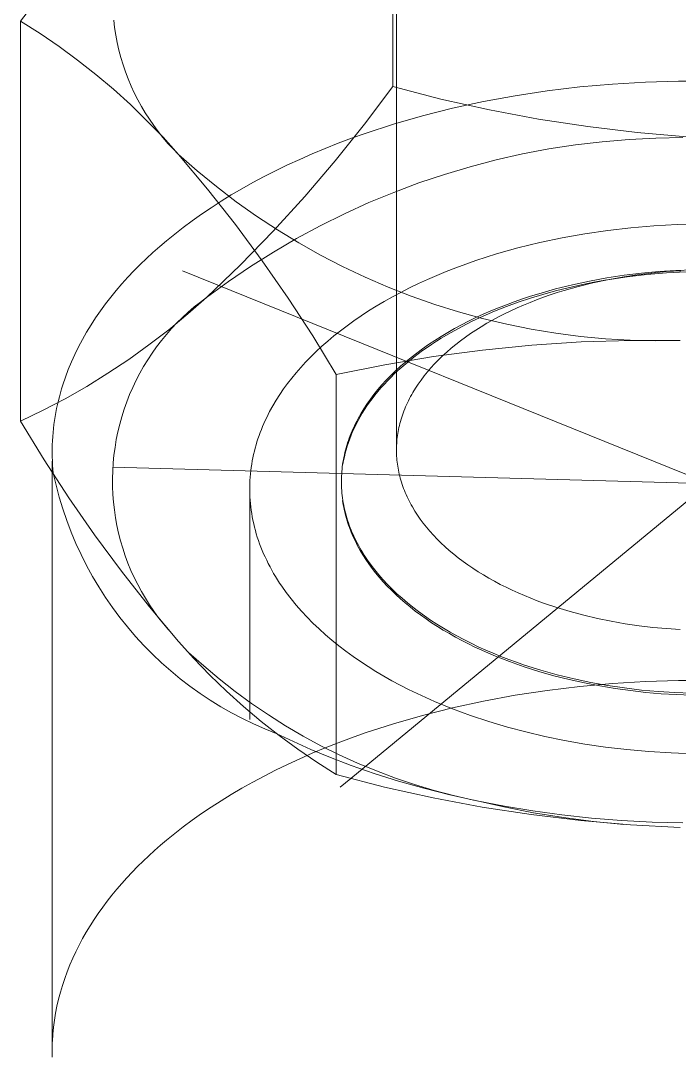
# Model space of a CAD drawing. Header units: inches. Extents: x -6 to 195, y -3 to 126.
# Drawn here: x 181.4652 to 181.7479, y 44.955 to 45.3972 of the extents above; entities that cross this region are included whole.
import ezdxf

# ---------------------------------------------------------------- set-up
doc = ezdxf.new("R2010")
doc.units = ezdxf.units.IN
doc.linetypes.add('HIDDEN', pattern=[1.905, 1.27, -0.635])
doc.layers.add('ZANO_R', color=7, linetype='Continuous', lineweight=0)
doc.layers.add('ZANO_R_przerywana', color=250, linetype='HIDDEN', lineweight=0)

msp = doc.modelspace()

# ---------------------------------------------------------------- linework, layer by layer
at = {"layer": 'ZANO_R'}
for p, q in [((181.48087, 45.41747), (181.46517, 45.39698)), ((181.46517, 45.39698), (181.47352, 45.39168)), ((181.46517, 45.39698), (181.46517, 45.22536)), ((181.50552, 45.39419), (181.50514, 45.39743)), ((181.47352, 45.39168), (181.48168, 45.38611)), ((181.50602, 45.39097), (181.50552, 45.39419)), ((181.50663, 45.38776), (181.50602, 45.39097)), ((181.50735, 45.38458), (181.50663, 45.38776)), ((181.48168, 45.38611), (181.48965, 45.38026)), ((181.50818, 45.38143), (181.50735, 45.38458)), ((181.48965, 45.38026), (181.49742, 45.37415)), ((181.50912, 45.3783), (181.50818, 45.38143)), ((181.49742, 45.37415), (181.50497, 45.36777)), ((181.51017, 45.37521), (181.50912, 45.3783)), ((181.51133, 45.37216), (181.51017, 45.37521)), ((181.51259, 45.36915), (181.51133, 45.37216)), ((181.50497, 45.36777), (181.51231, 45.36115)), ((181.51395, 45.36619), (181.51259, 45.36915)), ((181.51542, 45.36327), (181.51395, 45.36619)), ((181.51231, 45.36115), (181.51941, 45.35427)), ((181.51699, 45.36041), (181.51542, 45.36327)), ((181.51866, 45.35761), (181.51699, 45.36041)), ((181.52042, 45.35486), (181.51866, 45.35761)), ((181.51941, 45.35427), (181.52628, 45.34717)), ((181.52228, 45.35218), (181.52042, 45.35486)), ((181.52423, 45.34957), (181.52228, 45.35218)), ((181.52627, 45.34702), (181.52423, 45.34957)), ((181.5284, 45.34455), (181.52627, 45.34702)), ((181.52628, 45.34717), (181.53291, 45.33983)), ((181.53061, 45.34215), (181.5284, 45.34455)), ((181.53291, 45.33983), (181.53061, 45.34215)), ((181.53291, 45.33983), (181.54534, 45.32494)), ((181.54094, 45.33277), (181.53291, 45.33983)), ((181.54922, 45.32599), (181.54094, 45.33277)), ((181.55773, 45.31951), (181.54922, 45.32599)), ((181.54534, 45.32494), (181.55733, 45.30969)), ((181.56646, 45.31332), (181.55773, 45.31951)), ((181.5754, 45.30745), (181.56646, 45.31332)), ((181.55733, 45.30969), (181.56886, 45.29409)), ((181.58454, 45.30189), (181.5754, 45.30745)), ((181.59386, 45.29664), (181.58454, 45.30189)), ((181.60337, 45.29173), (181.59386, 45.29664)), ((181.56886, 45.29409), (181.57994, 45.27816)), ((181.61303, 45.28715), (181.60337, 45.29173)), ((181.62286, 45.28292), (181.61303, 45.28715)), ((181.63282, 45.27902), (181.62286, 45.28292)), ((181.57994, 45.27816), (181.59053, 45.26192)), ((181.64291, 45.27548), (181.63282, 45.27902)), ((181.65313, 45.27229), (181.64291, 45.27548)), ((181.66344, 45.26946), (181.65313, 45.27229)), ((181.67385, 45.26698), (181.66344, 45.26946)), ((181.68434, 45.26488), (181.67385, 45.26698)), ((181.69489, 45.26313), (181.68434, 45.26488)), ((181.59053, 45.26192), (181.60064, 45.24536)), ((181.68458, 45.25799), (181.70577, 45.25937)), ((181.7055, 45.26176), (181.69489, 45.26313)), ((181.71615, 45.26076), (181.7055, 45.26176)), ((181.70577, 45.25937), (181.72699, 45.26004)), ((181.72683, 45.26013), (181.71615, 45.26076)), ((181.73753, 45.25987), (181.72683, 45.26013)), ((181.72699, 45.26004), (181.74823, 45.25999)), ((181.74823, 45.25999), (181.73753, 45.25987)), ((181.6424, 45.25309), (181.66345, 45.25589)), ((181.66345, 45.25589), (181.68458, 45.25799)), ((181.62146, 45.24958), (181.6424, 45.25309)), ((181.60064, 45.24536), (181.62146, 45.24958)), ((181.60064, 45.07374), (181.60064, 45.24536)), ((181.47528, 45.2088), (181.46517, 45.22536)), ((181.48588, 45.19255), (181.47528, 45.2088)), ((181.48036, 45.19791), (181.47918, 45.20307)), ((181.48173, 45.19281), (181.48036, 45.19791)), ((181.48327, 45.18775), (181.48173, 45.19281)), ((181.49695, 45.17662), (181.48588, 45.19255)), ((181.48498, 45.18275), (181.48327, 45.18775)), ((181.48686, 45.17781), (181.48498, 45.18275)), ((181.48891, 45.17293), (181.48686, 45.17781)), ((181.50848, 45.16103), (181.49695, 45.17662)), ((181.49113, 45.16814), (181.48891, 45.17293)), ((181.49351, 45.16342), (181.49113, 45.16814)), ((181.49606, 45.15878), (181.49351, 45.16342)), ((181.49876, 45.15424), (181.49606, 45.15878)), ((181.52047, 45.14578), (181.50848, 45.16103)), ((181.50161, 45.14979), (181.49876, 45.15424)), ((181.50462, 45.14544), (181.50161, 45.14979)), ((181.50778, 45.1412), (181.50462, 45.14544)), ((181.53291, 45.13089), (181.52047, 45.14578)), ((181.51108, 45.13707), (181.50778, 45.1412)), ((181.51452, 45.13305), (181.51108, 45.13707)), ((181.51809, 45.12916), (181.51452, 45.13305)), ((181.53953, 45.12355), (181.53291, 45.13089)), ((181.5218, 45.12539), (181.51809, 45.12916)), ((181.52564, 45.12175), (181.5218, 45.12539)), ((181.5464, 45.11644), (181.53953, 45.12355)), ((181.5296, 45.11825), (181.52564, 45.12175)), ((181.53367, 45.11488), (181.5296, 45.11825)), ((181.53786, 45.11166), (181.53367, 45.11488)), ((181.55351, 45.10957), (181.5464, 45.11644)), ((181.54216, 45.10858), (181.53786, 45.11166)), ((181.56084, 45.10295), (181.55351, 45.10957)), ((181.54657, 45.10566), (181.54216, 45.10858)), ((181.55107, 45.10288), (181.54657, 45.10566)), ((181.55566, 45.10027), (181.55107, 45.10288)), ((181.56034, 45.09781), (181.55566, 45.10027)), ((181.5684, 45.09657), (181.56084, 45.10295)), ((181.56348, 45.09738), (181.56348, 45.1007)), ((181.5651, 45.09551), (181.56034, 45.09781)), ((181.56994, 45.09338), (181.5651, 45.09551)), ((181.57617, 45.09046), (181.5684, 45.09657)), ((181.57485, 45.09142), (181.56994, 45.09338)), ((181.58413, 45.08461), (181.57617, 45.09046)), ((181.5923, 45.07903), (181.58413, 45.08461)), ((181.60064, 45.07374), (181.5923, 45.07903)), ((181.62135, 45.0684), (181.60064, 45.07374)), ((181.60226, 45.06829), (181.6069, 45.07211)), ((181.64221, 45.06376), (181.62135, 45.0684)), ((181.66322, 45.0598), (181.64221, 45.06376)), ((181.68435, 45.05656), (181.66322, 45.0598)), ((181.70558, 45.05401), (181.68435, 45.05656)), ((181.72688, 45.05217), (181.70558, 45.05401)), ((181.74823, 45.05104), (181.72688, 45.05217))]:
    msp.add_line(p, q, dxfattribs=at)
at = {"layer": 'ZANO_R_przerywana'}
for p, q in [((181.62486, 45.3689), (181.62486, 45.54052)), ((181.62648, 45.21294), (181.62648, 45.53937)), ((181.7051, 45.36873), (181.71919, 45.36999)), ((181.71919, 45.36999), (181.73337, 45.37082)), ((181.73337, 45.37082), (181.74756, 45.37124)), ((181.74756, 45.37124), (181.76171, 45.37123)), ((181.61279, 45.35278), (181.62486, 45.3689)), ((181.64556, 45.36357), (181.62486, 45.3689)), ((181.67736, 45.36495), (181.69113, 45.36705)), ((181.69113, 45.36705), (181.7051, 45.36873)), ((181.66643, 45.35892), (181.64556, 45.36357)), ((181.65058, 45.35958), (181.66382, 45.36246)), ((181.66382, 45.36246), (181.67736, 45.36495)), ((181.62516, 45.35273), (181.63768, 45.35633)), ((181.63768, 45.35633), (181.65058, 45.35958)), ((181.68744, 45.35497), (181.66643, 45.35892)), ((181.60021, 45.33706), (181.61279, 45.35278)), ((181.61307, 45.3488), (181.62516, 45.35273)), ((181.70857, 45.35172), (181.68744, 45.35497)), ((181.6072, 45.34672), (181.61307, 45.3488)), ((181.72979, 45.34917), (181.70857, 45.35172)), ((181.75109, 45.34733), (181.72979, 45.34917)), ((181.59582, 45.34234), (181.60145, 45.34456)), ((181.60145, 45.34456), (181.6072, 45.34672)), ((181.69192, 45.34213), (181.70333, 45.34389)), ((181.70333, 45.34389), (181.71479, 45.34526)), ((181.71479, 45.34526), (181.72629, 45.34624)), ((181.72629, 45.34624), (181.73782, 45.34682)), ((181.73782, 45.34682), (181.74937, 45.34701)), ((181.58494, 45.33769), (181.59032, 45.34004)), ((181.59032, 45.34004), (181.59582, 45.34234)), ((181.66931, 45.33745), (181.68057, 45.33999)), ((181.68057, 45.33999), (181.69192, 45.34213)), ((181.5746, 45.3328), (181.5797, 45.33527)), ((181.5797, 45.33527), (181.58494, 45.33769)), ((181.58712, 45.32175), (181.60021, 45.33706)), ((181.64707, 45.33124), (181.65814, 45.33454)), ((181.65814, 45.33454), (181.66931, 45.33745)), ((181.5648, 45.32769), (181.56963, 45.33027)), ((181.56963, 45.33027), (181.5746, 45.3328)), ((181.63613, 45.32757), (181.64707, 45.33124)), ((181.56011, 45.32507), (181.5648, 45.32769)), ((181.6069, 45.07211), (181.91841, 45.32896)), ((181.62531, 45.32353), (181.63613, 45.32757)), ((181.55117, 45.31969), (181.55557, 45.3224)), ((181.55557, 45.3224), (181.56011, 45.32507)), ((181.57356, 45.30687), (181.58712, 45.32175)), ((181.61464, 45.31912), (181.62531, 45.32353)), ((181.54279, 45.31417), (181.54691, 45.31694)), ((181.54691, 45.31694), (181.55117, 45.31969)), ((181.60413, 45.31435), (181.61464, 45.31912)), ((181.53882, 45.31136), (181.54279, 45.31417)), ((181.59379, 45.30922), (181.60413, 45.31435)), ((181.53131, 45.30566), (181.535, 45.30852)), ((181.535, 45.30852), (181.53882, 45.31136)), ((181.58362, 45.30374), (181.59379, 45.30922)), ((181.71712, 45.30719), (181.72704, 45.30832)), ((181.72704, 45.30832), (181.73699, 45.30916)), ((181.73699, 45.30916), (181.74693, 45.3097)), ((181.74693, 45.3097), (181.75683, 45.30994)), ((181.52777, 45.30278), (181.53131, 45.30566)), ((181.55951, 45.29244), (181.57356, 45.30687)), ((181.57365, 45.29792), (181.58362, 45.30374)), ((181.68799, 45.30201), (181.69756, 45.30403)), ((181.69756, 45.30403), (181.70728, 45.30576)), ((181.70728, 45.30576), (181.71712, 45.30719)), ((181.52198, 45.29775), (181.52485, 45.30029)), ((181.52485, 45.30029), (181.52777, 45.30278)), ((181.66947, 45.29713), (181.67861, 45.2997)), ((181.67861, 45.2997), (181.68799, 45.30201)), ((181.51645, 45.29252), (181.51918, 45.29516)), ((181.51918, 45.29516), (181.52198, 45.29775)), ((181.56389, 45.29176), (181.57365, 45.29792)), ((181.66059, 45.29429), (181.66499, 45.29574)), ((181.66499, 45.29574), (181.66947, 45.29713)), ((181.51378, 45.28983), (181.51645, 45.29252)), ((181.54501, 45.27847), (181.55951, 45.29244)), ((181.55434, 45.28528), (181.56389, 45.29176)), ((181.64784, 45.28958), (181.65201, 45.29121)), ((181.65201, 45.29121), (181.65626, 45.29278)), ((181.65626, 45.29278), (181.66059, 45.29429)), ((181.74637, 45.29), (181.73904, 45.28953)), ((181.74846, 45.28992), (181.74223, 45.28952)), ((181.75362, 45.29028), (181.74637, 45.29)), ((181.50868, 45.28431), (181.51119, 45.28709)), ((181.51119, 45.28709), (181.51378, 45.28983)), ((181.53458, 45.28989), (181.97005, 45.11384)), ((181.63586, 45.28436), (181.63977, 45.28615)), ((181.63977, 45.28615), (181.64376, 45.28789)), ((181.64376, 45.28789), (181.64784, 45.28958)), ((181.71678, 45.28681), (181.70936, 45.28547)), ((181.717, 45.28607), (181.71074, 45.28473)), ((181.71678, 45.286), (181.71121, 45.28501)), ((181.72421, 45.28794), (181.71678, 45.28681)), ((181.72331, 45.28721), (181.717, 45.28607)), ((181.72541, 45.28727), (181.71701, 45.28604)), ((181.72963, 45.28817), (181.72331, 45.28721)), ((181.73164, 45.28884), (181.72421, 45.28794)), ((181.73385, 45.28824), (181.72541, 45.28727)), ((181.73595, 45.28893), (181.72963, 45.28817)), ((181.73904, 45.28953), (181.73164, 45.28884)), ((181.74232, 45.28895), (181.73385, 45.28824)), ((181.74223, 45.28952), (181.73595, 45.28893)), ((181.7508, 45.28938), (181.74232, 45.28895)), ((181.50389, 45.2786), (181.50624, 45.28147)), ((181.50624, 45.28147), (181.50868, 45.28431)), ((181.54501, 45.27847), (181.55434, 45.28528)), ((181.62835, 45.28063), (181.63206, 45.28252)), ((181.63206, 45.28252), (181.63586, 45.28436)), ((181.6947, 45.28209), (181.68753, 45.28006)), ((181.6947, 45.28127), (181.68931, 45.27977)), ((181.70199, 45.28389), (181.6947, 45.28209)), ((181.70016, 45.28264), (181.6947, 45.28127)), ((181.69845, 45.28147), (181.69544, 45.28054)), ((181.70455, 45.2832), (181.69845, 45.28147)), ((181.70567, 45.28389), (181.70016, 45.28264)), ((181.70936, 45.28547), (181.70199, 45.28389)), ((181.71074, 45.28473), (181.70455, 45.2832)), ((181.71121, 45.28501), (181.70567, 45.28389)), ((181.50162, 45.27567), (181.50389, 45.2786)), ((181.537, 45.27139), (181.54501, 45.27847)), ((181.54231, 45.27646), (181.54501, 45.27847)), ((181.61782, 45.27471), (181.62123, 45.27672)), ((181.62123, 45.27672), (181.62474, 45.2787)), ((181.62474, 45.2787), (181.62835, 45.28063)), ((181.68049, 45.27781), (181.67704, 45.2766)), ((181.68399, 45.27815), (181.67876, 45.2764)), ((181.68399, 45.27896), (181.68049, 45.27781)), ((181.68663, 45.27746), (181.68378, 45.27634)), ((181.68753, 45.28006), (181.68399, 45.27896)), ((181.68931, 45.27977), (181.68399, 45.27815)), ((181.68953, 45.27853), (181.68663, 45.27746)), ((181.69247, 45.27956), (181.68953, 45.27853)), ((181.69544, 45.28054), (181.69247, 45.27956)), ((181.49736, 45.26969), (181.49945, 45.2727)), ((181.49945, 45.2727), (181.50162, 45.27567)), ((181.53713, 45.27216), (181.53968, 45.27435)), ((181.53968, 45.27435), (181.54231, 45.27646)), ((181.61133, 45.27058), (181.61452, 45.27266)), ((181.61452, 45.27266), (181.61782, 45.27471)), ((181.66697, 45.27266), (181.66372, 45.27124)), ((181.66861, 45.27253), (181.66372, 45.27043)), ((181.67027, 45.27402), (181.66697, 45.27266)), ((181.67363, 45.27452), (181.66861, 45.27253)), ((181.67363, 45.27534), (181.67027, 45.27402)), ((181.67551, 45.27273), (181.67286, 45.27144)), ((181.67704, 45.2766), (181.67363, 45.27534)), ((181.67876, 45.2764), (181.67363, 45.27452)), ((181.67822, 45.27398), (181.67551, 45.27273)), ((181.68097, 45.27518), (181.67822, 45.27398)), ((181.68378, 45.27634), (181.68097, 45.27518)), ((181.49538, 45.26664), (181.49736, 45.26969)), ((181.52874, 45.26459), (181.537, 45.27139)), ((181.53225, 45.26752), (181.53465, 45.26988)), ((181.53465, 45.26988), (181.53713, 45.27216)), ((181.60526, 45.26632), (181.60824, 45.26846)), ((181.60824, 45.26846), (181.61133, 45.27058)), ((181.65742, 45.26826), (181.65437, 45.2667)), ((181.65897, 45.26821), (181.65437, 45.26588)), ((181.66054, 45.26978), (181.65742, 45.26826)), ((181.66372, 45.27043), (181.65897, 45.26821)), ((181.66372, 45.27124), (181.66054, 45.26978)), ((181.66773, 45.26875), (181.66526, 45.26735)), ((181.67027, 45.27012), (181.66773, 45.26875)), ((181.67286, 45.27144), (181.67027, 45.27012)), ((181.4917, 45.26041), (181.49349, 45.26355)), ((181.49349, 45.26355), (181.49538, 45.26664)), ((181.52026, 45.25807), (181.52874, 45.26459)), ((181.52771, 45.26254), (181.52994, 45.26507)), ((181.52994, 45.26507), (181.53225, 45.26752)), ((181.59964, 45.26195), (181.60239, 45.26415)), ((181.60239, 45.26415), (181.60526, 45.26632)), ((181.64993, 45.26346), (181.64566, 45.26094)), ((181.64849, 45.26344), (181.64566, 45.26175)), ((181.65139, 45.26509), (181.64849, 45.26344)), ((181.65437, 45.26588), (181.64993, 45.26346)), ((181.65437, 45.2667), (181.65139, 45.26509)), ((181.66052, 45.26444), (181.65825, 45.26294)), ((181.66286, 45.26591), (181.66052, 45.26444)), ((181.66526, 45.26735), (181.66286, 45.26591)), ((181.49002, 45.25725), (181.4917, 45.26041)), ((181.52353, 45.25726), (181.52557, 45.25994)), ((181.52557, 45.25994), (181.52771, 45.26254)), ((181.59445, 45.2575), (181.59699, 45.25973)), ((181.59699, 45.25973), (181.59964, 45.26195)), ((181.64291, 45.26002), (181.64024, 45.25825)), ((181.64359, 45.25964), (181.64156, 45.25833)), ((181.64566, 45.26175), (181.64291, 45.26002)), ((181.64566, 45.26094), (181.64359, 45.25964)), ((181.65393, 45.25984), (181.65189, 45.25825)), ((181.65606, 45.2614), (181.65393, 45.25984)), ((181.65825, 45.26294), (181.65606, 45.2614)), ((181.48844, 45.25404), (181.49002, 45.25725)), ((181.51156, 45.25185), (181.52026, 45.25807)), ((181.52157, 45.25452), (181.52353, 45.25726)), ((181.5897, 45.25298), (181.59202, 45.25525)), ((181.59202, 45.25525), (181.59445, 45.2575)), ((181.63516, 45.25461), (181.63275, 45.25274)), ((181.63765, 45.25645), (181.63516, 45.25461)), ((181.63765, 45.25563), (181.63577, 45.25425)), ((181.64024, 45.25825), (181.63765, 45.25645)), ((181.63958, 45.25699), (181.63765, 45.25563)), ((181.64156, 45.25833), (181.63958, 45.25699)), ((181.64802, 45.25499), (181.64621, 45.25333)), ((181.64991, 45.25663), (181.64802, 45.25499)), ((181.65189, 45.25825), (181.64991, 45.25663)), ((181.48562, 45.24754), (181.48697, 45.2508)), ((181.48697, 45.2508), (181.48844, 45.25404)), ((181.50265, 45.24593), (181.51156, 45.25185)), ((181.51796, 45.24884), (181.51972, 45.25171)), ((181.51972, 45.25171), (181.52157, 45.25452)), ((181.58539, 45.24841), (181.58749, 45.2507)), ((181.58749, 45.2507), (181.5897, 45.25298)), ((181.63043, 45.25084), (181.6282, 45.24891)), ((181.63275, 45.25274), (181.63043, 45.25084)), ((181.63216, 45.25145), (181.63043, 45.25002)), ((181.63394, 45.25286), (181.63216, 45.25145)), ((181.63577, 45.25425), (181.63394, 45.25286)), ((181.64447, 45.25165), (181.64282, 45.24995)), ((181.64621, 45.25333), (181.64447, 45.25165)), ((181.48438, 45.24424), (181.48562, 45.24754)), ((181.49355, 45.24031), (181.50265, 45.24593)), ((181.51475, 45.24292), (181.51631, 45.2459)), ((181.51631, 45.2459), (181.51796, 45.24884)), ((181.58151, 45.24382), (181.58339, 45.24612)), ((181.58339, 45.24612), (181.58539, 45.24841)), ((181.62607, 45.24695), (181.62402, 45.24497)), ((181.62712, 45.24712), (181.62555, 45.24564)), ((181.6282, 45.24891), (181.62607, 45.24695)), ((181.62875, 45.24857), (181.62712, 45.24712)), ((181.63043, 45.25002), (181.62875, 45.24857)), ((181.63975, 45.2465), (181.63834, 45.24476)), ((181.64124, 45.24823), (181.63975, 45.2465)), ((181.64282, 45.24995), (181.64124, 45.24823)), ((181.48326, 45.24091), (181.48438, 45.24424)), ((181.51331, 45.23987), (181.51475, 45.24292)), ((181.57803, 45.23919), (181.57972, 45.24151)), ((181.57972, 45.24151), (181.58151, 45.24382)), ((181.62208, 45.24297), (181.62023, 45.24095)), ((181.62256, 45.24266), (181.62114, 45.24115)), ((181.62402, 45.24497), (181.62208, 45.24297)), ((181.62402, 45.24416), (181.62256, 45.24266)), ((181.62555, 45.24564), (181.62402, 45.24416)), ((181.63702, 45.24301), (181.63577, 45.24124)), ((181.63834, 45.24476), (181.63702, 45.24301)), ((181.4818, 45.23587), (181.48225, 45.23755)), ((181.48225, 45.23755), (181.48274, 45.23923)), ((181.48274, 45.23923), (181.48326, 45.24091)), ((181.48426, 45.235), (181.49355, 45.24031)), ((181.51196, 45.23679), (181.51331, 45.23987)), ((181.57641, 45.23682), (181.57803, 45.23919)), ((181.61682, 45.23687), (181.61526, 45.23481)), ((181.61847, 45.23892), (181.61682, 45.23687)), ((181.61847, 45.2381), (181.61722, 45.23657)), ((181.62023, 45.24095), (181.61847, 45.23892)), ((181.61978, 45.23963), (181.61847, 45.2381)), ((181.62114, 45.24115), (181.61978, 45.23963)), ((181.63353, 45.2377), (181.63302, 45.23681)), ((181.63461, 45.23948), (181.63353, 45.2377)), ((181.63577, 45.24124), (181.63461, 45.23948)), ((181.4748, 45.23002), (181.48426, 45.235)), ((181.48062, 45.23078), (181.48098, 45.23248)), ((181.48098, 45.23248), (181.48137, 45.23418)), ((181.48137, 45.23418), (181.4818, 45.23587)), ((181.50961, 45.23048), (181.51073, 45.23365)), ((181.51073, 45.23365), (181.51196, 45.23679)), ((181.57342, 45.23196), (181.57488, 45.23441)), ((181.57488, 45.23441), (181.57641, 45.23682)), ((181.61379, 45.23273), (181.61242, 45.23065)), ((181.61526, 45.23481), (181.61379, 45.23273)), ((181.61488, 45.23347), (181.61379, 45.23192)), ((181.61602, 45.23502), (181.61488, 45.23347)), ((181.61722, 45.23657), (181.61602, 45.23502)), ((181.63118, 45.23325), (181.63077, 45.23236)), ((181.63161, 45.23414), (181.63118, 45.23325)), ((181.63206, 45.23503), (181.63161, 45.23414)), ((181.63253, 45.23592), (181.63206, 45.23503)), ((181.63302, 45.23681), (181.63253, 45.23592)), ((181.46517, 45.22536), (181.4748, 45.23002)), ((181.47998, 45.22736), (181.48028, 45.22907)), ((181.48028, 45.22907), (181.48062, 45.23078)), ((181.5086, 45.22727), (181.50961, 45.23048)), ((181.57077, 45.22695), (181.57205, 45.22947)), ((181.57205, 45.22947), (181.57342, 45.23196)), ((181.61115, 45.22856), (181.61055, 45.22752)), ((181.61178, 45.22879), (181.61085, 45.22723)), ((181.61242, 45.23065), (181.61115, 45.22856)), ((181.61276, 45.23036), (181.61178, 45.22879)), ((181.61379, 45.23192), (181.61276, 45.23036)), ((181.62933, 45.22881), (181.62901, 45.22793)), ((181.62966, 45.2297), (181.62933, 45.22881)), ((181.63001, 45.23059), (181.62966, 45.2297)), ((181.63038, 45.23148), (181.63001, 45.23059)), ((181.63077, 45.23236), (181.63038, 45.23148)), ((181.47927, 45.2222), (181.47948, 45.22392)), ((181.47948, 45.22392), (181.47971, 45.22564)), ((181.47971, 45.22564), (181.47998, 45.22736)), ((181.50691, 45.22075), (181.5077, 45.22402)), ((181.5077, 45.22402), (181.5086, 45.22727)), ((181.56903, 45.22309), (181.56958, 45.22438)), ((181.56958, 45.22438), (181.57017, 45.22567)), ((181.57017, 45.22567), (181.57077, 45.22695)), ((181.60889, 45.22438), (181.60839, 45.22333)), ((181.60916, 45.22409), (181.60839, 45.22252)), ((181.60942, 45.22543), (181.60889, 45.22438)), ((181.60998, 45.22566), (181.60916, 45.22409)), ((181.60998, 45.22647), (181.60942, 45.22543)), ((181.61055, 45.22752), (181.60998, 45.22647)), ((181.61085, 45.22723), (181.60998, 45.22566)), ((181.62795, 45.2244), (181.62773, 45.22352)), ((181.62819, 45.22528), (181.62795, 45.2244)), ((181.62845, 45.22616), (181.62819, 45.22528)), ((181.62872, 45.22704), (181.62845, 45.22616)), ((181.62901, 45.22793), (181.62872, 45.22704)), ((181.47896, 45.21874), (181.4791, 45.22047)), ((181.4791, 45.22047), (181.47927, 45.2222)), ((181.50624, 45.21745), (181.50691, 45.22075)), ((181.5675, 45.21915), (181.56798, 45.22047)), ((181.56798, 45.22047), (181.56849, 45.22179)), ((181.56849, 45.22179), (181.56903, 45.22309)), ((181.60701, 45.21938), (181.6064, 45.21781)), ((181.60701, 45.22019), (181.6066, 45.21915)), ((181.60745, 45.22124), (181.60701, 45.22019)), ((181.60767, 45.22095), (181.60701, 45.21938)), ((181.60791, 45.22229), (181.60745, 45.22124)), ((181.60839, 45.22252), (181.60767, 45.22095)), ((181.60839, 45.22333), (181.60791, 45.22229)), ((181.62691, 45.21917), (181.6268, 45.21831)), ((181.62704, 45.22004), (181.62691, 45.21917)), ((181.62719, 45.22091), (181.62704, 45.22004)), ((181.62735, 45.22178), (181.62719, 45.22091)), ((181.62753, 45.22265), (181.62735, 45.22178)), ((181.62773, 45.22352), (181.62753, 45.22265)), ((181.47874, 45.21353), (181.47878, 45.21527)), ((181.47878, 45.21527), (181.47885, 45.217)), ((181.47885, 45.217), (181.47896, 45.21874)), ((181.50568, 45.21412), (181.50624, 45.21745)), ((181.56583, 45.2138), (181.56621, 45.21515)), ((181.56621, 45.21515), (181.56661, 45.21649)), ((181.56661, 45.21649), (181.56704, 45.21783)), ((181.56704, 45.21783), (181.5675, 45.21915)), ((181.60517, 45.21499), (181.60487, 45.21395)), ((181.6055, 45.21602), (181.60517, 45.21499)), ((181.60584, 45.21625), (181.60533, 45.21469)), ((181.60584, 45.21707), (181.6055, 45.21602)), ((181.60621, 45.21811), (181.60584, 45.21707)), ((181.6064, 45.21781), (181.60584, 45.21625)), ((181.6066, 45.21915), (181.60621, 45.21811)), ((181.62652, 45.21488), (181.62649, 45.21402)), ((181.62656, 45.21574), (181.62652, 45.21488)), ((181.62663, 45.2166), (181.62656, 45.21574)), ((181.6267, 45.21746), (181.62663, 45.2166)), ((181.6268, 45.21831), (181.6267, 45.21746)), ((181.47873, 45.21179), (181.47874, 45.21353)), ((181.47875, 45.21005), (181.47873, 45.21179)), ((181.50491, 45.20743), (181.50524, 45.21079)), ((181.50524, 45.21079), (181.50568, 45.21412)), ((181.56486, 45.20971), (181.56515, 45.21108)), ((181.56515, 45.21108), (181.56548, 45.21244)), ((181.56548, 45.21244), (181.56583, 45.2138)), ((181.6041, 45.21086), (181.60388, 45.20983)), ((181.60434, 45.21188), (181.6041, 45.21086)), ((181.60446, 45.21158), (181.6041, 45.21004)), ((181.60459, 45.21292), (181.60434, 45.21188)), ((181.60487, 45.21313), (181.60446, 45.21158)), ((181.60487, 45.21395), (181.60459, 45.21292)), ((181.60533, 45.21469), (181.60487, 45.21313)), ((181.62649, 45.21402), (181.62648, 45.21316)), ((181.62648, 45.21294), (181.62648, 45.2121)), ((181.62648, 45.2121), (181.62651, 45.21125)), ((181.62651, 45.21125), (181.62655, 45.21041)), ((181.62655, 45.21041), (181.6266, 45.20955)), ((181.47873, 44.95501), (181.47873, 45.20827)), ((181.47881, 45.2083), (181.47875, 45.21005)), ((181.4789, 45.20656), (181.47881, 45.2083)), ((181.47902, 45.20481), (181.4789, 45.20656)), ((181.5047, 45.20407), (181.50491, 45.20743)), ((181.56414, 45.20556), (181.56435, 45.20695)), ((181.56435, 45.20695), (181.56459, 45.20833)), ((181.56459, 45.20833), (181.56486, 45.20971)), ((181.60337, 45.20677), (181.60323, 45.20576)), ((181.60352, 45.20779), (181.60337, 45.20677)), ((181.60369, 45.20881), (181.60352, 45.20779)), ((181.60379, 45.2085), (181.60352, 45.20697)), ((181.60388, 45.20983), (181.60369, 45.20881)), ((181.6041, 45.21004), (181.60379, 45.2085)), ((181.6266, 45.20955), (181.62668, 45.2087)), ((181.62668, 45.2087), (181.62677, 45.20784)), ((181.62677, 45.20784), (181.62687, 45.20698)), ((181.62687, 45.20698), (181.627, 45.20611)), ((181.627, 45.20611), (181.62714, 45.20525)), ((181.47918, 45.20307), (181.47902, 45.20481)), ((181.50461, 45.20071), (181.5047, 45.20407)), ((181.50471, 45.20561), (182.01595, 45.19163)), ((181.56368, 45.20137), (181.5638, 45.20277)), ((181.5638, 45.20277), (181.56395, 45.20417)), ((181.56395, 45.20417), (181.56414, 45.20556)), ((181.6029, 45.20172), (181.60287, 45.20071)), ((181.60296, 45.20274), (181.6029, 45.20172)), ((181.60303, 45.20374), (181.60296, 45.20274)), ((181.60312, 45.20475), (181.60303, 45.20374)), ((181.60323, 45.20576), (181.60312, 45.20475)), ((181.62714, 45.20525), (181.6273, 45.20438)), ((181.6273, 45.20438), (181.62748, 45.20351)), ((181.62748, 45.20351), (181.62767, 45.20263)), ((181.62767, 45.20263), (181.62788, 45.20176)), ((181.62788, 45.20176), (181.62812, 45.20088)), ((181.50464, 45.19734), (181.50461, 45.20071)), ((181.50478, 45.19397), (181.50464, 45.19734)), ((181.56349, 45.19713), (181.56352, 45.19855)), ((181.56349, 45.19571), (181.56349, 45.19713)), ((181.56352, 45.19855), (181.56358, 45.19996)), ((181.56358, 45.19996), (181.56368, 45.20137)), ((181.60287, 45.20071), (181.60285, 45.19969)), ((181.60285, 45.19969), (181.60286, 45.19866)), ((181.60286, 45.19866), (181.60288, 45.19763)), ((181.60288, 45.19763), (181.60293, 45.1966)), ((181.62812, 45.20088), (181.62836, 45.2)), ((181.62836, 45.2), (181.62863, 45.19913)), ((181.62863, 45.19913), (181.62892, 45.19825)), ((181.62892, 45.19825), (181.62922, 45.19737)), ((181.62922, 45.19737), (181.62955, 45.19648)), ((181.50504, 45.19062), (181.50478, 45.19397)), ((181.56348, 45.1007), (181.56348, 45.19429)), ((181.56351, 45.19429), (181.56349, 45.19571)), ((181.56357, 45.19286), (181.56351, 45.19429)), ((181.56366, 45.19143), (181.56357, 45.19286)), ((181.60293, 45.1966), (181.603, 45.19556)), ((181.603, 45.19556), (181.60308, 45.19452)), ((181.60308, 45.19452), (181.60319, 45.19348)), ((181.60319, 45.19348), (181.60332, 45.19243)), ((181.62955, 45.19648), (181.62989, 45.1956)), ((181.62989, 45.1956), (181.63025, 45.19472)), ((181.63025, 45.19472), (181.63063, 45.19384)), ((181.63063, 45.19384), (181.63103, 45.19295)), ((181.63103, 45.19295), (181.63145, 45.19207)), ((181.50541, 45.18727), (181.50504, 45.19062)), ((181.56379, 45.19), (181.56366, 45.19143)), ((181.56394, 45.18857), (181.56379, 45.19)), ((181.56412, 45.18714), (181.56394, 45.18857)), ((181.60332, 45.19243), (181.60347, 45.19138)), ((181.60336, 45.19136), (181.6035, 45.1904)), ((181.60347, 45.19138), (181.60365, 45.19032)), ((181.6035, 45.1904), (181.60366, 45.18944)), ((181.60365, 45.19032), (181.60384, 45.18927)), ((181.60366, 45.18944), (181.60384, 45.18848)), ((181.60384, 45.18927), (181.60406, 45.18821)), ((181.60384, 45.18848), (181.60403, 45.18751)), ((181.63145, 45.19207), (181.63189, 45.19119)), ((181.63189, 45.19119), (181.63234, 45.19031)), ((181.63234, 45.19031), (181.63282, 45.18943)), ((181.63282, 45.18943), (181.63332, 45.18855)), ((181.63332, 45.18855), (181.63437, 45.1868)), ((181.50591, 45.18394), (181.50541, 45.18727)), ((181.50651, 45.18062), (181.50591, 45.18394)), ((181.56434, 45.1857), (181.56412, 45.18714)), ((181.56459, 45.18427), (181.56434, 45.1857)), ((181.56487, 45.18283), (181.56459, 45.18427)), ((181.60403, 45.18751), (181.60425, 45.18654)), ((181.60406, 45.18821), (181.6043, 45.18714)), ((181.60425, 45.18654), (181.60448, 45.18557)), ((181.6043, 45.18714), (181.60456, 45.18608)), ((181.60448, 45.18557), (181.60474, 45.1846)), ((181.60456, 45.18608), (181.60485, 45.18501)), ((181.60474, 45.1846), (181.60501, 45.18362)), ((181.60485, 45.18501), (181.60516, 45.18394)), ((181.60516, 45.18394), (181.60549, 45.18287)), ((181.63437, 45.1868), (181.6355, 45.18505)), ((181.6355, 45.18505), (181.63671, 45.18331)), ((181.50724, 45.17734), (181.50651, 45.18062)), ((181.56519, 45.18139), (181.56487, 45.18283)), ((181.56553, 45.17996), (181.56519, 45.18139)), ((181.56591, 45.17852), (181.56553, 45.17996)), ((181.60501, 45.18362), (181.6053, 45.18265)), ((181.6053, 45.18265), (181.60561, 45.18167)), ((181.60549, 45.18287), (181.60584, 45.1818)), ((181.60561, 45.18167), (181.60594, 45.1807)), ((181.60584, 45.1818), (181.60622, 45.18073)), ((181.60594, 45.1807), (181.6063, 45.17972)), ((181.60622, 45.18073), (181.60663, 45.17966)), ((181.6063, 45.17972), (181.60706, 45.17776)), ((181.60663, 45.17966), (181.60705, 45.17859)), ((181.63671, 45.18331), (181.63799, 45.18158)), ((181.63799, 45.18158), (181.63936, 45.17986)), ((181.63936, 45.17986), (181.6408, 45.17816)), ((181.50807, 45.17407), (181.50724, 45.17734)), ((181.56632, 45.17709), (181.56591, 45.17852)), ((181.56676, 45.17565), (181.56632, 45.17709)), ((181.56724, 45.17422), (181.56676, 45.17565)), ((181.60705, 45.17859), (181.6075, 45.17751)), ((181.60706, 45.17776), (181.6079, 45.1758)), ((181.6075, 45.17751), (181.60798, 45.17644)), ((181.6079, 45.1758), (181.60882, 45.17384)), ((181.60798, 45.17644), (181.60847, 45.17536)), ((181.60847, 45.17536), (181.609, 45.17429)), ((181.6408, 45.17816), (181.64232, 45.17647)), ((181.64232, 45.17647), (181.64391, 45.1748)), ((181.50902, 45.17084), (181.50807, 45.17407)), ((181.51008, 45.16765), (181.50902, 45.17084)), ((181.56774, 45.17279), (181.56724, 45.17422)), ((181.56828, 45.17136), (181.56774, 45.17279)), ((181.56886, 45.16994), (181.56828, 45.17136)), ((181.60882, 45.17384), (181.60982, 45.17189)), ((181.609, 45.17429), (181.60954, 45.17322)), ((181.60954, 45.17322), (181.61012, 45.17215)), ((181.60982, 45.17189), (181.6109, 45.16993)), ((181.61012, 45.17215), (181.61071, 45.17108)), ((181.61071, 45.17108), (181.61133, 45.17001)), ((181.64391, 45.1748), (181.64558, 45.17315)), ((181.64558, 45.17315), (181.64733, 45.17152)), ((181.64733, 45.17152), (181.64915, 45.16991)), ((181.51125, 45.16449), (181.51008, 45.16765)), ((181.56946, 45.16851), (181.56886, 45.16994)), ((181.5701, 45.1671), (181.56946, 45.16851)), ((181.57077, 45.16568), (181.5701, 45.1671)), ((181.6109, 45.16993), (181.61206, 45.16799)), ((181.61133, 45.17001), (181.61198, 45.16894)), ((181.61198, 45.16894), (181.61265, 45.16788)), ((181.61206, 45.16799), (181.61331, 45.16605)), ((181.61265, 45.16788), (181.61406, 45.16576)), ((181.64915, 45.16991), (181.65104, 45.16832)), ((181.65104, 45.16832), (181.653, 45.16676)), ((181.653, 45.16676), (181.65503, 45.16523)), ((181.51253, 45.16137), (181.51125, 45.16449)), ((181.57147, 45.16427), (181.57077, 45.16568)), ((181.5722, 45.16286), (181.57147, 45.16427)), ((181.57296, 45.16146), (181.5722, 45.16286)), ((181.61331, 45.16605), (181.61464, 45.16411)), ((181.61406, 45.16576), (181.61557, 45.16364)), ((181.61464, 45.16411), (181.61605, 45.16219)), ((181.61557, 45.16364), (181.61718, 45.16155)), ((181.61605, 45.16219), (181.61754, 45.16028)), ((181.65503, 45.16523), (181.65713, 45.16372)), ((181.65713, 45.16372), (181.6593, 45.16225)), ((181.6593, 45.16225), (181.66153, 45.1608)), ((181.51392, 45.1583), (181.51253, 45.16137)), ((181.51542, 45.15529), (181.51392, 45.1583)), ((181.57376, 45.16007), (181.57296, 45.16146)), ((181.57459, 45.15868), (181.57376, 45.16007)), ((181.57545, 45.15729), (181.57459, 45.15868)), ((181.57634, 45.15591), (181.57545, 45.15729)), ((181.61718, 45.16155), (181.61889, 45.15947)), ((181.61754, 45.16028), (181.61911, 45.15839)), ((181.61889, 45.15947), (181.62069, 45.1574)), ((181.61911, 45.15839), (181.62077, 45.15651)), ((181.62069, 45.1574), (181.6226, 45.15536)), ((181.66153, 45.1608), (181.66382, 45.15939)), ((181.66382, 45.15939), (181.66617, 45.15802)), ((181.66617, 45.15802), (181.66858, 45.15667)), ((181.51701, 45.15232), (181.51542, 45.15529)), ((181.57726, 45.15454), (181.57634, 45.15591)), ((181.57919, 45.15182), (181.57726, 45.15454)), ((181.62077, 45.15651), (181.6225, 45.15465)), ((181.6225, 45.15465), (181.62431, 45.1528)), ((181.6226, 45.15536), (181.62459, 45.15334)), ((181.62459, 45.15334), (181.62669, 45.15135)), ((181.66858, 45.15667), (181.67104, 45.15537)), ((181.67104, 45.15537), (181.67356, 45.1541)), ((181.67356, 45.1541), (181.67612, 45.15287)), ((181.67612, 45.15287), (181.67873, 45.15168)), ((181.51871, 45.14941), (181.51701, 45.15232)), ((181.52051, 45.14657), (181.51871, 45.14941)), ((181.58125, 45.14913), (181.57919, 45.15182)), ((181.58342, 45.14647), (181.58125, 45.14913)), ((181.62431, 45.1528), (181.62621, 45.15098)), ((181.62621, 45.15098), (181.62818, 45.14918)), ((181.62669, 45.15135), (181.62887, 45.14938)), ((181.62818, 45.14918), (181.63023, 45.1474)), ((181.62887, 45.14938), (181.63115, 45.14744)), ((181.67873, 45.15168), (181.68139, 45.15053)), ((181.68139, 45.15053), (181.68409, 45.14942)), ((181.68409, 45.14942), (181.68683, 45.14836)), ((181.52241, 45.14379), (181.52051, 45.14657)), ((181.58571, 45.14385), (181.58342, 45.14647)), ((181.63023, 45.1474), (181.63235, 45.14565)), ((181.63115, 45.14744), (181.63351, 45.14554)), ((181.63235, 45.14565), (181.63454, 45.14392)), ((181.63351, 45.14554), (181.63597, 45.14366)), ((181.68683, 45.14836), (181.6896, 45.14733)), ((181.6896, 45.14733), (181.69524, 45.14541)), ((181.69524, 45.14541), (181.701, 45.14367)), ((181.5244, 45.14107), (181.52241, 45.14379)), ((181.52649, 45.13843), (181.5244, 45.14107)), ((181.58811, 45.14126), (181.58571, 45.14385)), ((181.59062, 45.13872), (181.58811, 45.14126)), ((181.63454, 45.14392), (181.63681, 45.14222)), ((181.63597, 45.14366), (181.63851, 45.14182)), ((181.63681, 45.14222), (181.63915, 45.14056)), ((181.63851, 45.14182), (181.64113, 45.14002)), ((181.63915, 45.14056), (181.64156, 45.13892)), ((181.64113, 45.14002), (181.64383, 45.13826)), ((181.701, 45.14367), (181.70684, 45.1421)), ((181.70684, 45.1421), (181.71274, 45.14071)), ((181.71274, 45.14071), (181.71868, 45.1395)), ((181.52867, 45.13586), (181.52649, 45.13843)), ((181.59324, 45.13622), (181.59062, 45.13872)), ((181.59597, 45.13377), (181.59324, 45.13622)), ((181.64156, 45.13892), (181.64403, 45.13732)), ((181.64383, 45.13826), (181.64662, 45.13654)), ((181.64403, 45.13732), (181.64657, 45.13575)), ((181.64657, 45.13575), (181.64918, 45.13422)), ((181.64662, 45.13654), (181.64947, 45.13486)), ((181.71868, 45.1395), (181.72464, 45.13846)), ((181.72464, 45.13846), (181.73059, 45.13759)), ((181.73059, 45.13759), (181.73652, 45.13689)), ((181.73652, 45.13689), (181.74241, 45.13636)), ((181.74241, 45.13636), (181.74824, 45.13598)), ((181.59879, 45.13136), (181.59597, 45.13377)), ((181.60171, 45.129), (181.59879, 45.13136)), ((181.64918, 45.13422), (181.65184, 45.13272)), ((181.64947, 45.13486), (181.6524, 45.13323)), ((181.65184, 45.13272), (181.65456, 45.13126)), ((181.6524, 45.13323), (181.6554, 45.13164)), ((181.65456, 45.13126), (181.65734, 45.12984)), ((181.6554, 45.13164), (181.65846, 45.1301)), ((181.60473, 45.1267), (181.60171, 45.129)), ((181.60783, 45.12445), (181.60473, 45.1267)), ((181.65734, 45.12984), (181.66016, 45.12846)), ((181.65846, 45.1301), (181.66159, 45.12861)), ((181.66016, 45.12846), (181.66304, 45.12713)), ((181.66159, 45.12861), (181.66478, 45.12717)), ((181.66304, 45.12713), (181.66597, 45.12583)), ((181.66478, 45.12717), (181.66802, 45.12578)), ((181.54376, 45.12036), (181.53729, 45.12619)), ((181.61102, 45.12225), (181.60783, 45.12445)), ((181.61429, 45.12011), (181.61102, 45.12225)), ((181.66597, 45.12583), (181.66894, 45.12458)), ((181.66802, 45.12578), (181.67131, 45.12444)), ((181.66894, 45.12458), (181.67501, 45.1222)), ((181.67131, 45.12444), (181.67465, 45.12315)), ((181.67465, 45.12315), (181.67804, 45.12192)), ((181.67501, 45.1222), (181.68123, 45.12)), ((181.67804, 45.12192), (181.68147, 45.12074)), ((181.55043, 45.11476), (181.54376, 45.12036)), ((181.61763, 45.11802), (181.61429, 45.12011)), ((181.62105, 45.116), (181.61763, 45.11802)), ((181.68123, 45.12), (181.68757, 45.11799)), ((181.68147, 45.12074), (181.68843, 45.11855)), ((181.68757, 45.11799), (181.69401, 45.11616)), ((181.68843, 45.11855), (181.6955, 45.11658)), ((181.55728, 45.10939), (181.55043, 45.11476)), ((181.62454, 45.11403), (181.62105, 45.116)), ((181.62809, 45.11212), (181.62454, 45.11403)), ((181.69401, 45.11616), (181.70053, 45.11451)), ((181.6955, 45.11658), (181.70267, 45.11483)), ((181.70053, 45.11451), (181.7071, 45.11305)), ((181.70267, 45.11483), (181.70989, 45.11331)), ((181.7071, 45.11305), (181.7137, 45.11178)), ((181.70989, 45.11331), (181.71713, 45.11201)), ((181.73337, 45.11366), (181.71919, 45.11282)), ((181.74756, 45.11407), (181.73337, 45.11366)), ((181.76171, 45.11406), (181.74756, 45.11407)), ((181.56432, 45.10425), (181.55728, 45.10939)), ((181.6317, 45.11028), (181.62809, 45.11212)), ((181.63536, 45.1085), (181.6317, 45.11028)), ((181.69113, 45.10988), (181.67736, 45.10779)), ((181.7051, 45.11156), (181.69113, 45.10988)), ((181.71919, 45.11282), (181.7051, 45.11156)), ((181.7137, 45.11178), (181.72032, 45.11069)), ((181.71713, 45.11201), (181.72438, 45.11092)), ((181.72032, 45.11069), (181.72692, 45.10977)), ((181.72438, 45.11092), (181.73161, 45.11004)), ((181.72692, 45.10977), (181.7335, 45.10903)), ((181.73161, 45.11004), (181.73878, 45.10937)), ((181.7335, 45.10903), (181.74003, 45.10846)), ((181.73878, 45.10937), (181.74588, 45.1089)), ((181.74588, 45.1089), (181.75288, 45.10862)), ((181.57152, 45.09935), (181.56432, 45.10425)), ((181.63908, 45.10678), (181.63536, 45.1085)), ((181.64284, 45.10512), (181.63908, 45.10678)), ((181.64664, 45.10353), (181.64284, 45.10512)), ((181.66382, 45.1053), (181.65058, 45.10242)), ((181.67736, 45.10779), (181.66382, 45.1053)), ((181.74003, 45.10846), (181.7465, 45.10805)), ((181.7465, 45.10805), (181.75288, 45.1078)), ((181.65058, 45.10242), (181.63768, 45.09917)), ((181.65048, 45.102), (181.64664, 45.10353)), ((181.65825, 45.09913), (181.65048, 45.102)), ((181.56348, 41.33884), (181.56348, 45.09738)), ((181.57889, 45.0947), (181.57152, 45.09935)), ((181.62516, 45.09557), (181.61307, 45.09164)), ((181.63768, 45.09917), (181.62516, 45.09557)), ((181.66612, 45.09652), (181.65825, 45.09913)), ((181.67406, 45.09415), (181.66612, 45.09652)), ((181.58227, 45.08788), (181.57485, 45.09142)), ((181.5864, 45.0903), (181.57889, 45.0947)), ((181.61307, 45.09164), (181.6072, 45.08955)), ((181.68204, 45.09203), (181.67406, 45.09415)), ((181.69016, 45.09012), (181.68204, 45.09203)), ((181.58978, 45.08453), (181.58227, 45.08788)), ((181.59407, 45.08616), (181.5864, 45.0903)), ((181.60145, 45.0874), (181.59582, 45.08517)), ((181.6072, 45.08955), (181.60145, 45.0874)), ((181.69858, 45.08839), (181.69016, 45.09012)), ((181.70727, 45.08686), (181.69858, 45.08839)), ((181.71621, 45.08555), (181.70727, 45.08686)), ((181.59032, 45.08288), (181.58494, 45.08052)), ((181.59738, 45.08138), (181.58978, 45.08453)), ((181.59582, 45.08517), (181.59032, 45.08288)), ((181.60187, 45.08229), (181.59407, 45.08616)), ((181.60979, 45.07868), (181.60187, 45.08229)), ((181.72538, 45.08446), (181.71621, 45.08555)), ((181.73475, 45.08362), (181.72538, 45.08446)), ((181.74431, 45.08303), (181.73475, 45.08362)), ((181.75401, 45.08272), (181.74431, 45.08303)), ((181.5797, 45.07811), (181.5746, 45.07563)), ((181.58494, 45.08052), (181.5797, 45.07811)), ((181.60697, 45.07771), (181.59738, 45.08138)), ((181.61697, 45.07423), (181.60697, 45.07771)), ((181.61784, 45.07534), (181.60979, 45.07868)), ((181.5746, 45.07563), (181.56963, 45.07311)), ((181.62739, 45.07094), (181.61697, 45.07423)), ((181.62599, 45.07227), (181.61784, 45.07534)), ((181.5648, 45.07053), (181.56011, 45.0679)), ((181.56963, 45.07311), (181.5648, 45.07053)), ((181.63424, 45.06949), (181.62599, 45.07227)), ((181.6382, 45.06787), (181.62739, 45.07094)), ((181.64258, 45.06698), (181.63424, 45.06949)), ((181.55557, 45.06523), (181.55117, 45.06253)), ((181.56011, 45.0679), (181.55557, 45.06523)), ((181.6494, 45.06504), (181.6382, 45.06787)), ((181.65101, 45.06476), (181.64258, 45.06698)), ((181.66095, 45.06247), (181.6494, 45.06504)), ((181.6595, 45.06283), (181.65101, 45.06476)), ((181.55117, 45.06253), (181.54691, 45.05978)), ((181.67249, 45.05987), (181.65977, 45.06276)), ((181.67283, 45.06017), (181.66095, 45.06247)), ((181.68502, 45.05817), (181.67283, 45.06017)), ((181.54279, 45.057), (181.53882, 45.05419)), ((181.54691, 45.05978), (181.54279, 45.057)), ((181.68529, 45.05738), (181.67249, 45.05987)), ((181.69748, 45.05648), (181.68502, 45.05817)), ((181.69816, 45.0553), (181.68529, 45.05738)), ((181.71018, 45.05511), (181.69748, 45.05648)), ((181.535, 45.05136), (181.53131, 45.0485)), ((181.53882, 45.05419), (181.535, 45.05136)), ((181.71109, 45.05363), (181.69816, 45.0553)), ((181.72308, 45.05408), (181.71018, 45.05511)), ((181.72407, 45.05237), (181.71109, 45.05363)), ((181.73615, 45.05341), (181.72308, 45.05408)), ((181.74933, 45.05309), (181.73615, 45.05341)), ((181.53131, 45.0485), (181.52777, 45.04562)), ((181.5252, 45.04343), (181.52266, 45.0412)), ((181.52777, 45.04562), (181.5252, 45.04343)), ((181.52018, 45.03893), (181.51775, 45.03663)), ((181.52266, 45.0412), (181.52018, 45.03893)), ((181.51537, 45.03429), (181.51305, 45.0319)), ((181.51775, 45.03663), (181.51537, 45.03429)), ((181.51078, 45.02949), (181.50857, 45.02703)), ((181.51305, 45.0319), (181.51078, 45.02949)), ((181.50857, 45.02703), (181.50643, 45.02454)), ((181.50435, 45.02201), (181.50234, 45.01944)), ((181.50643, 45.02454), (181.50435, 45.02201)), ((181.50039, 45.01685), (181.49852, 45.01422)), ((181.50234, 45.01944), (181.50039, 45.01685)), ((181.49671, 45.01155), (181.49499, 45.00886)), ((181.49852, 45.01422), (181.49671, 45.01155)), ((181.49499, 45.00886), (181.49334, 45.00613)), ((181.49177, 45.00337), (181.49027, 45.00059)), ((181.49334, 45.00613), (181.49177, 45.00337)), ((181.49027, 45.00059), (181.48887, 44.99777)), ((181.48754, 44.99493), (181.48631, 44.99207)), ((181.48887, 44.99777), (181.48754, 44.99493)), ((181.48631, 44.99207), (181.48516, 44.98918)), ((181.4841, 44.98627), (181.48313, 44.98334)), ((181.48516, 44.98918), (181.4841, 44.98627)), ((181.48225, 44.98038), (181.48147, 44.97741)), ((181.48313, 44.98334), (181.48225, 44.98038)), ((181.48147, 44.97741), (181.48078, 44.97442)), ((181.48078, 44.97442), (181.4802, 44.97142)), ((181.4797, 44.9684), (181.47931, 44.96537)), ((181.4802, 44.97142), (181.4797, 44.9684)), ((181.47931, 44.96537), (181.47902, 44.96233)), ((181.47902, 44.96233), (181.47882, 44.95927)), ((181.47873, 44.95501), (181.47876, 44.95252))]:
    msp.add_line(p, q, dxfattribs=at)

doc.saveas('drawing.dxf')
